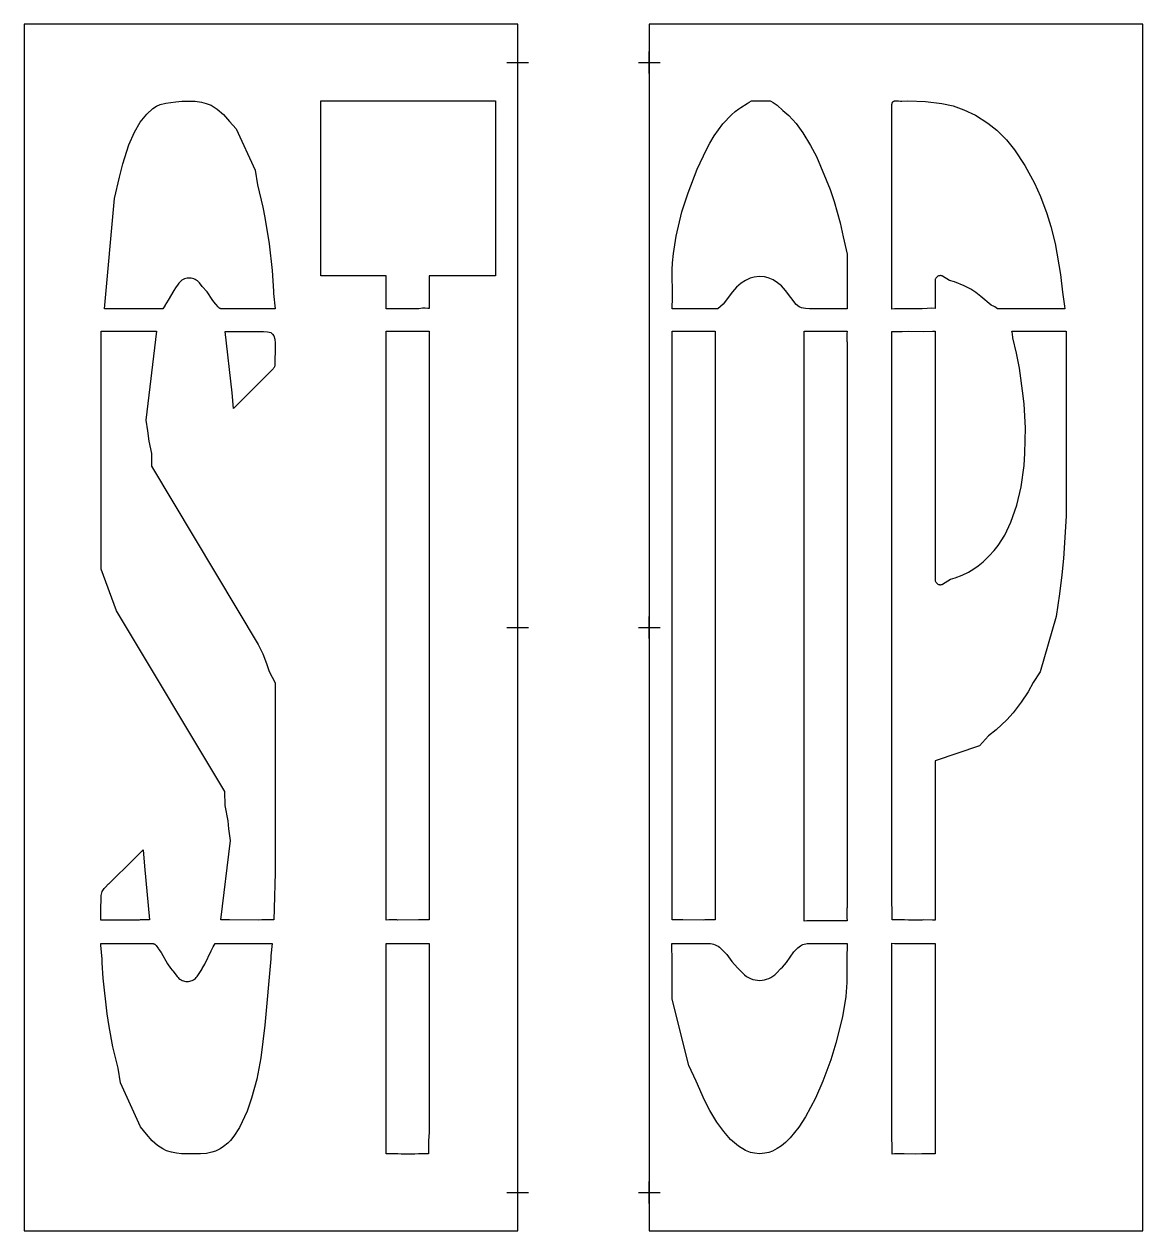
# Model space of a CAD drawing. Header units: inches. Extents: x 0 to 102, y 0 to 110.
import ezdxf

# ---------------------------------------------------------------- set-up
doc = ezdxf.new("R2010")
doc.units = ezdxf.units.IN
doc.header["$MEASUREMENT"] = 0
doc.layers.add('CUT', color=1, linetype='Continuous')
doc.layers.add('REG', color=5, linetype='Continuous')

msp = doc.modelspace()

# ---------------------------------------------------------------- linework, layer by layer
at = {"layer": 'CUT'}
for points in [[(0, 0), (45, 0), (45, 110), (0, 110)], [(57, 0), (102, 0), (102, 110), (57, 110)], [(18.34, 84.05), (18.02, 84.05), (17.97, 84.05), (17.93, 84.06), (17.89, 84.07), (17.85, 84.08), (17.81, 84.1), (17.77, 84.13), (17.74, 84.15), (17.71, 84.18), (17.68, 84.22), (17.48, 84.48), (17.45, 84.51), (17.21, 84.81), (16.68, 85.6), (16.24, 86.09), (16.24, 86.09), (15.99, 86.41), (15.9, 86.5), (15.81, 86.59), (15.7, 86.66), (15.59, 86.72), (15.48, 86.77), (15.36, 86.81), (15.23, 86.84), (15.11, 86.85), (14.98, 86.85), (14.85, 86.84), (14.73, 86.81), (14.61, 86.77), (14.49, 86.72), (14.38, 86.65), (14.28, 86.58), (14.19, 86.49), (14.1, 86.4), (14.03, 86.3), (13.81, 85.95), (13.81, 85.95), (13.64, 85.73), (13.13, 84.83), (12.83, 84.34), (12.82, 84.33), (12.65, 84.05), (12.32, 84.05), (12.31, 84.05), (11.73, 84.05), (7.34, 84.05), (8.24, 94.12), (8.7, 96.06), (9, 97.27), (9.56, 99), (10.06, 100.14), (10.59, 101.05), (11.18, 101.8), (11.74, 102.3), (12.06, 102.51), (12.39, 102.66), (12.93, 102.8), (13.83, 102.93), (14.38, 102.98), (15.04, 102.99), (15.6, 102.97), (16.16, 102.89), (16.61, 102.77), (17.04, 102.6), (17.6, 102.25), (18.17, 101.75), (18.73, 101.11), (19.32, 100.45), (21.07, 96.69), (21.29, 95.34), (21.77, 93.31), (21.95, 92.38), (22.33, 89.98), (22.61, 87.54), (22.75, 85.65), (22.75, 85.46), (22.88, 84.06), (21.48, 84.06), (18.8, 84.05), (18.39, 84.05)], [(33.01, 87.07), (27.04, 87.07), (27.04, 103), (42.99, 103), (42.99, 87.07), (36.93, 87.07), (36.93, 84.07), (36.81, 84.09), (36.56, 84.12), (36.32, 84.1), (35.98, 84.06), (34.17, 84.05), (33.87, 84.06), (33.01, 84.04)], [(75.05, 84.06), (74.72, 84.06), (73.79, 84.06), (71.61, 84.05), (71.23, 84.07), (70.89, 84.14), (70.65, 84.24), (70.39, 84.44), (69.43, 85.71), (69.04, 86.13), (68.68, 86.43), (68.28, 86.69), (67.85, 86.87), (67.49, 86.96), (67.02, 86.99), (66.56, 86.94), (66.2, 86.84), (65.78, 86.64), (65.39, 86.38), (64.96, 86.01), (64.57, 85.6), (63.73, 84.48), (63.48, 84.26), (63.25, 84.05), (60.13, 84.05), (59.07, 84.05), (59.1, 85.11), (59.08, 87.59), (59.11, 88.25), (59.2, 89.09), (59.45, 90.68), (59.98, 92.9), (60.53, 94.63), (61.36, 96.77), (62.21, 98.57), (62.52, 99.15), (62.92, 99.81), (63.7, 100.9), (64.48, 101.74), (64.84, 102.05), (65.16, 102.28), (65.35, 102.4), (65.35, 102.4), (65.92, 102.78), (66.11, 102.9), (66.32, 103), (66.33, 103), (68.01, 103), (68.09, 102.97), (68.3, 102.86), (68.49, 102.74), (68.67, 102.6), (69.18, 102.14), (69.18, 102.13), (69.36, 101.98), (69.73, 101.66), (70.38, 100.95), (71, 100.1), (71.7, 98.95), (72.24, 97.94), (73.49, 94.93), (73.85, 93.83), (74.39, 91.9), (74.67, 90.62), (75.03, 89.03), (75.03, 85.31), (75.05, 84.38)], [(83.05, 86.59), (83.05, 85.86), (83.05, 84.09), (82.77, 84.11), (82.34, 84.08), (81.89, 84.05), (80.36, 84.05), (80.26, 84.05), (79.36, 84.04), (79.12, 84.03), (79.12, 102.24), (79.12, 102.27), (79.12, 102.7), (79.13, 102.73), (79.13, 102.76), (79.14, 102.8), (79.15, 102.83), (79.16, 102.86), (79.18, 102.89), (79.2, 102.91), (79.23, 102.94), (79.25, 102.96), (79.28, 102.98), (79.31, 102.99), (79.33, 103), (79.72, 103), (79.89, 102.98), (79.93, 102.98), (80.01, 102.98), (80.57, 103), (82.18, 102.95), (83.67, 102.78), (84.7, 102.55), (85.69, 102.19), (86.73, 101.69), (87.87, 100.98), (88.7, 100.33), (89.57, 99.44), (90.29, 98.55), (91.24, 97.1), (92.11, 95.5), (92.68, 94.28), (93.24, 92.75), (93.61, 91.56), (93.99, 90.01), (94.49, 87.19), (94.67, 85.58), (94.86, 84.29), (94.9, 84.05), (88.75, 84.05), (88.49, 84.22), (88.18, 84.39), (87.24, 85.18), (86.78, 85.53), (86.3, 85.84), (85.7, 86.14), (84.82, 86.51), (84.37, 86.64), (83.74, 87.03), (83.7, 87.05), (83.65, 87.06), (83.6, 87.07), (83.56, 87.08), (83.51, 87.08), (83.46, 87.07), (83.41, 87.06), (83.36, 87.05), (83.32, 87.03), (83.28, 87), (83.24, 86.98), (83.2, 86.94), (83.17, 86.91), (83.14, 86.87), (83.11, 86.83), (83.09, 86.78), (83.07, 86.74), (83.06, 86.69), (83.05, 86.64)], [(21.66, 28.34), (21.36, 28.33), (18.71, 28.35), (18.16, 28.35), (17.92, 28.34), (18.81, 35.59), (18.67, 36.65), (18.59, 37.39), (18.33, 38.78), (18.29, 40.04), (8.42, 56.51), (7.03, 60.31), (7.03, 82), (12.08, 82), (11.09, 73.89), (11.25, 72.93), (11.36, 71.98), (11.6, 70.87), (11.61, 69.7), (21.34, 53.46), (21.76, 52.6), (22.11, 51.71), (22.33, 50.98), (22.89, 49.95), (22.89, 32.64), (22.8, 29.41), (22.8, 29.37), (22.77, 28.34), (22.53, 28.34)], [(22.87, 79.36), (22.87, 79.36), (22.86, 78.94), (22.86, 78.89), (22.85, 78.84), (22.84, 78.8), (22.82, 78.75), (22.8, 78.71), (22.77, 78.67), (22.74, 78.63), (22.71, 78.59), (22.42, 78.3), (22.41, 78.29), (21.79, 77.67), (20.09, 75.98), (19.08, 74.97), (18.97, 76.39), (18.34, 81.99), (18.59, 81.98), (19.18, 81.98), (19.25, 81.99), (21.83, 81.99), (22.19, 81.96), (22.49, 81.88), (22.66, 81.75), (22.78, 81.58), (22.87, 81.27), (22.9, 80.91), (22.89, 80.24)], [(33.01, 29.31), (33.01, 82), (36.93, 82), (36.92, 81.76), (36.92, 81.12), (36.93, 81.02), (36.93, 29.58), (36.92, 29.4), (36.92, 28.58), (36.92, 28.34), (36.68, 28.35), (36.02, 28.34), (35.96, 28.34), (34.06, 28.33), (33.97, 28.34), (33.26, 28.34), (33.02, 28.33), (33.02, 28.57), (33.02, 29.21)], [(60.05, 28.34), (60, 28.34), (59.33, 28.34), (59.09, 28.34), (59.09, 28.58), (59.09, 29.39), (59.08, 29.58), (59.08, 81.02), (59.09, 81.1), (59.09, 82), (63.01, 82), (63.01, 29.31), (62.99, 29.22), (63, 28.58), (63, 28.34), (62.76, 28.34), (62.06, 28.34), (61.95, 28.33)], [(75.03, 82), (75.02, 81.76), (75.02, 81.11), (75.03, 81.02), (75.03, 29.47), (75.02, 29.4), (75.02, 28.52), (75.03, 28.27), (74.79, 28.27), (74, 28.27), (73.9, 28.25), (72.18, 28.25), (72.11, 28.25), (71.36, 28.25), (71.11, 28.24), (71.12, 28.48), (71.12, 29.11), (71.11, 29.2), (71.11, 82)], [(88.62, 45.66), (87.94, 45.13), (87.09, 44.21), (83.05, 42.85), (83.05, 28.32), (82.81, 28.33), (81.98, 28.34), (81.88, 28.33), (80.64, 28.33), (80.27, 28.35), (79.38, 28.35), (79.14, 28.35), (79.14, 28.59), (79.14, 29.42), (79.12, 29.76), (79.12, 81.98), (79.36, 81.98), (80.05, 81.98), (80.65, 82), (82.01, 81.99), (82.81, 82), (83.05, 82), (83.05, 60.24), (83.05, 59.38), (83.05, 59.33), (83.06, 59.28), (83.07, 59.24), (83.09, 59.19), (83.11, 59.15), (83.14, 59.11), (83.17, 59.07), (83.2, 59.03), (83.24, 59), (83.27, 58.97), (83.32, 58.95), (83.36, 58.93), (83.41, 58.92), (83.45, 58.91), (83.5, 58.9), (83.55, 58.9), (83.6, 58.91), (83.65, 58.92), (83.69, 58.93), (83.74, 58.95), (84.47, 59.4), (84.88, 59.52), (85.51, 59.76), (86.11, 60.05), (86.6, 60.34), (86.99, 60.62), (87.43, 60.99), (87.98, 61.52), (88.44, 62.02), (88.8, 62.46), (89.4, 63.43), (89.96, 64.61), (90.51, 66.14), (90.9, 67.82), (91.18, 69.77), (91.25, 70.9), (91.29, 73.2), (91.17, 75.37), (91.1, 76.12), (90.75, 78.63), (90.47, 80.02), (90.15, 81.41), (90.11, 81.77), (90.06, 82), (95, 82), (95, 65.16), (94.76, 61.3), (94.62, 59.81), (94.4, 58.07), (94.11, 56), (92.63, 50.97), (91.99, 49.98), (91.53, 49.14), (90.9, 48.18), (90.18, 47.21), (89.6, 46.58)], [(7.95, 31.86), (9.8, 33.67), (10.86, 34.72), (10.98, 33.23), (11.44, 28.34), (11.2, 28.34), (10.57, 28.34), (10.48, 28.33), (8.24, 28.33), (7.33, 28.33), (7.33, 28.33), (7, 28.33), (7, 29.44), (7, 29.59), (7, 29.67), (7.01, 29.99), (7.02, 30.02), (7.03, 30.47), (7.03, 30.58), (7.05, 30.7), (7.08, 30.81), (7.12, 30.92), (7.18, 31.02), (7.24, 31.12), (7.31, 31.22), (7.39, 31.3), (7.7, 31.62), (7.72, 31.64)], [(17.25, 25.89), (17.25, 25.89), (17.42, 26.2), (17.78, 26.2), (18.21, 26.2), (21.47, 26.2), (22.6, 26.2), (22.5, 25.07), (22.49, 24.81), (21.95, 18.76), (21.57, 15.78), (21.23, 13.84), (20.74, 12.09), (20.32, 10.91), (19.63, 9.43), (19.13, 8.62), (18.83, 8.25), (18.56, 7.98), (18.19, 7.69), (17.87, 7.48), (17.45, 7.28), (17.1, 7.16), (16.64, 7.06), (16.08, 7.01), (14.36, 7.03), (13.89, 7.08), (13.43, 7.17), (12.98, 7.31), (12.64, 7.47), (12.16, 7.77), (11.66, 8.22), (11.16, 8.8), (10.6, 9.47), (8.79, 13.48), (8.56, 14.83), (8.1, 16.77), (7.75, 18.64), (7.57, 19.77), (7.21, 23.03), (7.12, 24.44), (7.11, 24.78), (7, 26.04), (7, 26.19), (8.4, 26.19), (10.86, 26.19), (11.26, 26.19), (11.31, 26.19), (11.69, 26.19), (11.73, 26.19), (11.77, 26.18), (11.81, 26.17), (11.85, 26.16), (11.88, 26.14), (11.92, 26.12), (11.95, 26.1), (11.98, 26.07), (12.01, 26.04), (12.04, 26.01), (12.25, 25.7), (12.28, 25.65), (12.49, 25.37), (13.07, 24.33), (13.35, 23.95), (13.51, 23.77), (13.55, 23.71), (13.55, 23.71), (13.95, 23.18), (14.03, 23.09), (14.11, 23), (14.21, 22.93), (14.31, 22.87), (14.41, 22.82), (14.52, 22.78), (14.63, 22.75), (14.75, 22.73), (14.87, 22.72), (14.98, 22.73), (15.1, 22.75), (15.21, 22.78), (15.32, 22.82), (15.43, 22.87), (15.53, 22.93), (15.62, 23), (15.7, 23.09), (15.78, 23.18), (15.84, 23.27), (16.19, 23.84), (16.23, 23.9), (16.24, 23.91), (16.48, 24.32), (17.04, 25.53)], [(36.87, 7.25), (36.88, 7.02), (36.64, 7.02), (35.95, 7.02), (35.62, 7), (34.38, 7), (34.07, 7.02), (33.25, 7.02), (33.01, 7.01), (33.01, 26.2), (36.93, 26.2), (36.93, 9.01), (36.88, 8.22)], [(66.23, 23), (66.43, 22.92), (66.64, 22.87), (66.85, 22.84), (67.07, 22.83), (67.28, 22.84), (67.49, 22.87), (67.7, 22.93), (67.9, 23), (68.09, 23.1), (68.27, 23.21), (68.44, 23.34), (68.6, 23.49), (69, 23.91), (69, 23.91), (69, 23.91), (69.13, 24.03), (69.51, 24.45), (70.18, 25.43), (70.2, 25.46), (70.2, 25.46), (70.46, 25.71), (70.55, 25.81), (70.66, 25.9), (70.77, 25.98), (70.88, 26.04), (71, 26.1), (71.13, 26.14), (71.26, 26.17), (71.39, 26.19), (71.53, 26.2), (71.89, 26.2), (73.99, 26.2), (74.65, 26.2), (75.04, 26.2), (75.03, 25.81), (75.02, 25.15), (75.02, 22.65), (74.91, 21.35), (74.62, 19.51), (74.02, 17.12), (73.54, 15.59), (72.83, 13.65), (72.14, 12.09), (71.24, 10.4), (70.62, 9.44), (69.83, 8.47), (69.42, 8.07), (69.05, 7.76), (68.66, 7.5), (68.24, 7.28), (67.89, 7.15), (67.52, 7.07), (67.05, 7.03), (66.58, 7.07), (66.22, 7.15), (65.78, 7.32), (65.13, 7.71), (64.41, 8.34), (63.78, 9.06), (63.17, 9.92), (62.52, 10.98), (62.03, 11.92), (61.26, 13.66), (60.6, 15.07), (59.08, 21.12), (59.08, 24.86), (59.05, 25.83), (59.04, 26.19), (59.4, 26.19), (60.37, 26.19), (61.78, 26.19), (62.42, 26.19), (62.57, 26.18), (62.72, 26.16), (62.86, 26.13), (63, 26.08), (63.14, 26.02), (63.27, 25.94), (63.39, 25.86), (63.5, 25.76), (63.61, 25.65), (64.07, 25.2), (64.53, 24.54), (65.04, 23.97), (65.12, 23.9), (65.53, 23.48), (65.69, 23.33), (65.86, 23.2), (66.04, 23.09)], [(83.05, 25.21), (83.05, 7.02), (82.81, 7.03), (81.85, 7.02), (81.29, 7), (80.24, 7.01), (80.11, 7.02), (79.37, 7.01), (79.13, 7), (79.13, 8.06), (79.12, 8.11), (79.12, 26.22), (79.36, 26.21), (80.37, 26.19), (80.65, 26.2), (82.07, 26.18), (83.05, 26.19)]]:
    msp.add_lwpolyline(points, close=True, dxfattribs=at)
at = {"layer": 'REG'}
for points in [[(45, 105.5), (45, 107.5)], [(57, 105.5), (57, 107.5)], [(44, 106.5), (46, 106.5)], [(56, 106.5), (58, 106.5)], [(45, 54), (45, 56)], [(57, 54), (57, 56)], [(44, 55), (46, 55)], [(56, 55), (58, 55)], [(45, 2.5), (45, 4.5)], [(57, 2.5), (57, 4.5)], [(44, 3.5), (46, 3.5)], [(56, 3.5), (58, 3.5)]]:
    msp.add_lwpolyline(points, dxfattribs=at)

doc.saveas('drawing.dxf')
